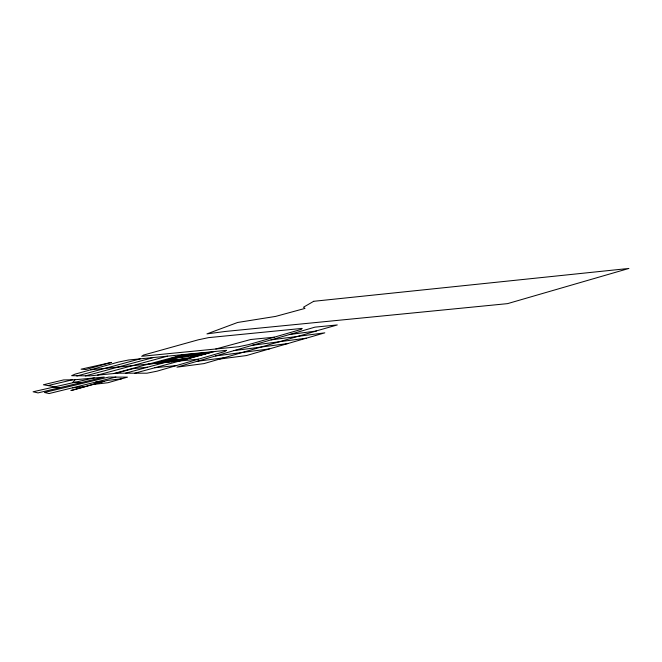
<?xml version="1.0" encoding="UTF-8"?>
<svg xmlns="http://www.w3.org/2000/svg" width="662" height="662" viewBox="0 0 662 662"><rect width="100%" height="100%" fill="white"/><g stroke="black" fill="none" stroke-linecap="round" stroke-linejoin="round"><path stroke-width="0.99" d="M72.704 382.611L74.955 379.756L104.265 377.059L38.015 392.905L33.1 391.772L94.294 377.886M121.692 378.772L108.022 382.71L93.21 384.457L72.084 390.357L70.9 390.481L103.967 381.304L95.469 382.173L49.112 393.551L44.453 392.475L108.791 377.067L127.46 377.15L121.692 378.772L107.418 380.41L93.21 384.457M315.642 331.108L337.297 324.943L314.971 327.144L176.944 367.153L203.97 363.603L316.378 331.008L289.517 334.525M140.245 358.837L76.825 376.008M153.261 357.563L85.373 375.933M167.56 356.156L97.38 375.147M113.55 373.575L183.722 354.559M115.8 373.351L133.302 368.61L147.593 367.211M163.986 360.997L188.231 354.427M125.507 373.194L165.401 362.379L90.744 369.785M215.795 348.99L250.766 339.507L274.283 337.19M134.775 373.194L214.653 351.514M154.544 363.438L163.315 361.063L187.255 358.738M173.841 358.216L182.613 355.842M157.341 363.165L166.112 360.79M176.638 357.943L185.41 355.577M160.138 362.892L168.909 360.525M179.435 357.679L188.207 355.304M170.531 360.36L174.718 359.226L168.173 359.863M194.818 353.789L188.753 355.428L182.174 356.065M162.935 362.627L171.706 360.252M165.732 362.354L174.503 359.979M168.529 362.081L177.3 359.706M171.326 361.808L183.664 358.357L191.45 357.604M203.764 352.92L190.623 356.586L202.191 353.947L199.394 354.22M174.123 361.535L182.894 359.168M176.919 361.27L185.691 358.895M115.858 377.067L95.469 382.173M74.955 379.756L63.618 379.914L43.411 384.771L48.028 385.574L72.58 379.789M271.015 339.887L324.802 332.837L246.471 355.552L219.71 359.036M252.52 345.25L306.307 338.199M234.042 350.603L287.829 343.553M215.572 355.957L269.343 348.915M197.094 361.311L224.104 357.761M72.547 387.841L85.332 386.476M154.883 367.724L176.34 365.581M189.969 355.312L205.485 353.806M184.706 356.735L193.097 355.916M198.468 359.168L148.95 363.984M74.417 382.239L80.069 382.835M53.142 387.146L59.29 387.791M48.028 385.574L54.689 386.79M301.938 328.426L301.392 329.337L248.697 344.604L238.403 346.764L141.66 356.288L143.513 355.072L198.261 339.813L208.604 337.628L301.938 328.426M226.379 350.363L224.956 351.489L157.051 371.175L146.972 373.194L117.364 373.194L89.991 375.867L71.637 375.685L75.021 374.162L118.291 362.106L128.527 359.996L226.379 350.363M313.697 301.301L303.527 307.193L304.983 308.409L275.673 316.395L237.625 322.477L206.958 333.888L225.221 331.463L507.547 303.635L628.9 268.449L313.697 301.301M111.266 362.428L85.845 369.512L81.087 369.189L111.266 362.428M179.816 356.115L171.044 358.49L182.232 357.406L191.004 355.031L179.816 356.115M187.032 354.542L160.874 361.618L185.385 359.243L211.55 352.167L187.032 354.542"/></g></svg>
